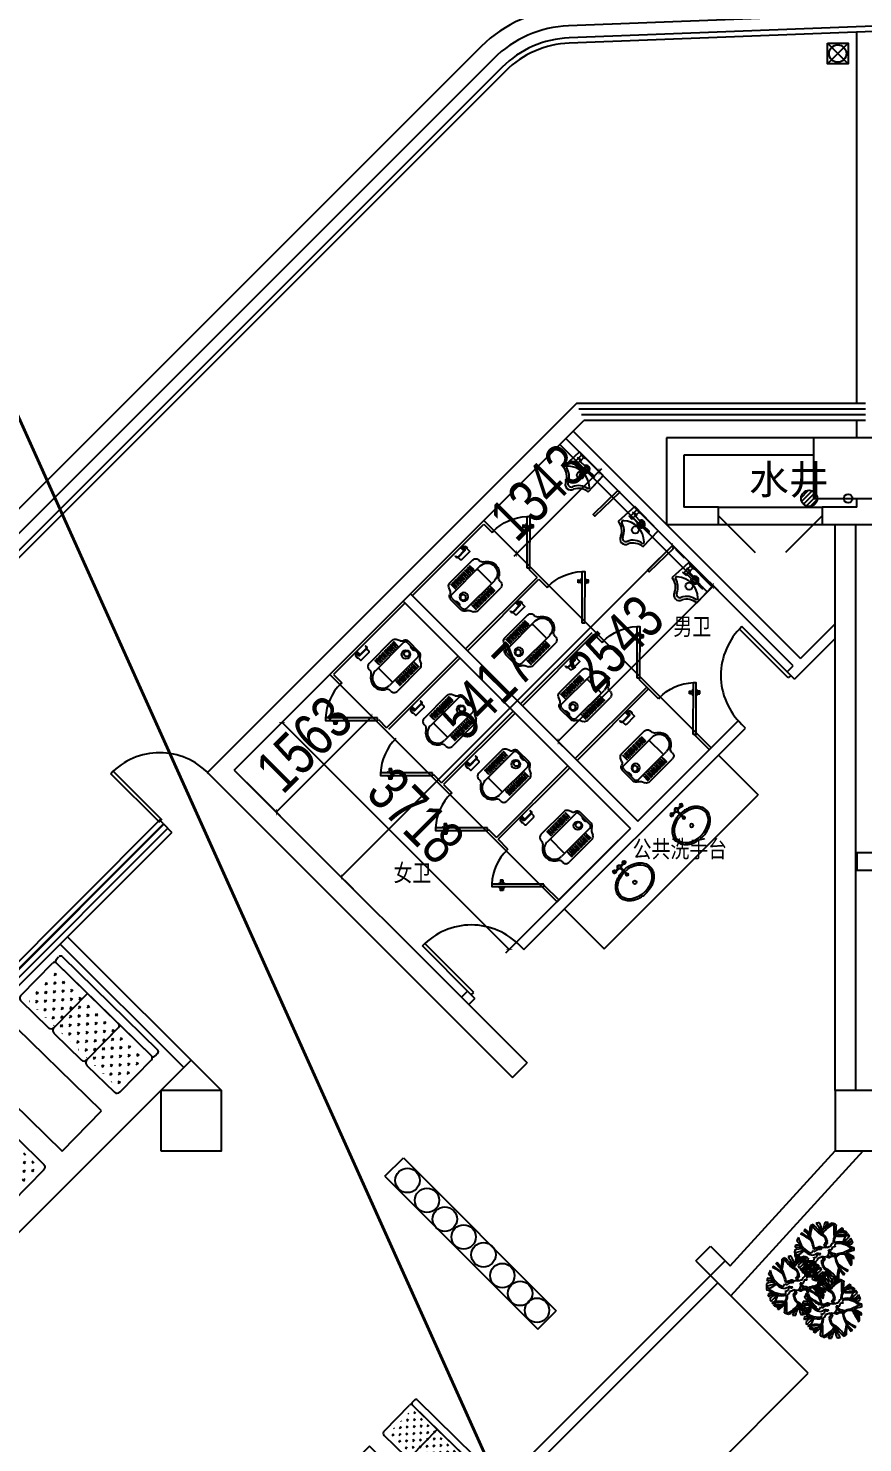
# Model space of a CAD drawing. Header units: millimetres. Extents: x 2680932 to 6187768, y 127588 to 383208.
# Drawn here: x 3083346 to 3092999, y 190901 to 207267 of the extents above; entities that cross this region are included whole.
import ezdxf

# ---------------------------------------------------------------- set-up
doc = ezdxf.new("R2010")
doc.units = ezdxf.units.MM
doc.header["$LTSCALE"] = 20
for name, color, linetype in [('3', 3, 'Continuous'), ('COLUMN', 9, 'Continuous'), ('CURTWALL', 4, 'Continuous'), ('EQUIP_地漏', 7, 'Continuous'), ('FF-DOOR', 5, 'Continuous'), ('FF-LVTRY洁具', 4, 'Continuous'), ('PUB_TEXT', 41, 'Continuous'), ('VPIPE-废水', 31, 'Continuous'), ('WALL', 3, 'Continuous'), ('WINDOW', 4, 'Continuous'), ('WIRE-照明', 1, 'Continuous'), ('家具', 3, 'Continuous'), ('家具内线', 36, 'Continuous'), ('家具外线', 255, 'Continuous'), ('屋面排水', 210, 'Continuous'), ('标注', 6, 'Continuous'), ('细线', 8, 'Continuous'), ('装饰一', 201, 'Continuous'), ('门窗', 73, 'Continuous'), ('阳台栏杆', 149, 'Continuous')]:
    doc.layers.add(name, color=color, linetype=linetype)
doc.styles.get("Standard").update_dxf_attribs({"font": '', "width": 0.8})
doc.styles.get('Standard').set_extended_font_data('YouYuan')
doc.dimstyles.new('平面图', dxfattribs={"dimscale": 100, "dimtxt": 5, "dimasz": 0.5, "dimexe": 0.6, "dimexo": 2, "dimgap": 0.8, "dimtad": 1, "dimdec": 0, "dimtxsty": 'Standard', "dimblk": 'ARCHTICK', "dimcen": 2.5, "dimclrd": 1, "dimclre": 1, "dimclrt": 2, "dimadec": 0, "dimazin": 0, "dimtfac": 1, "dimtdec": 0, "dimtix": 1, "dimtmove": 2, "dimatfit": 3, "dimfxl": 0.6, "dimarcsym": 0})

# ---------------------------------------------------------------- blocks, each defined once
blk = doc.blocks.new('$TwtSys$00000141')
for p, q in [((-94, 8), (-10, 92)), ((-94, 8), (-10, 92)), ((-87, -35), (35, 87)), ((-87, -35), (35, 87)), ((-66, -66), (66, 66)), ((-66, -66), (66, 66)), ((-32, -87), (88, 33)), ((-32, -87), (88, 33)), ((11, -92), (92, -11)), ((11, -92), (92, -11))]:
    blk.add_line(p, q)
blk.add_circle((0, 0), 94)
blk.add_circle((0, 0), 94)
blk = doc.blocks.new('sfdhfgj')
at = {"layer": '屋面排水'}
for p, q in [((-60, 60), (60, -60)), ((-60, -60), (60, 60))]:
    blk.add_line(p, q, dxfattribs=at)
blk.add_lwpolyline([(-60, 60), (60, 60), (60, -60), (-60, -60)], close=True, dxfattribs=at)
blk.add_circle((0, 0), 50, dxfattribs=at)
blk = doc.blocks.new('_FZH')
blk.add_lwpolyline([(-0.5, -0.5), (0.5, -0.5), (0.5, 0.5), (-0.5, 0.5)], close=True)
blk = doc.blocks.new('$DorLib2D$00000120')
at = {"color": 0}
for p, q in [((-0.5, 0), (-0.146, 0.354)), ((0.5, 0), (0.146, 0.354))]:
    blk.add_line(p, q, dxfattribs=at)
blk = doc.blocks.new('xbq')
at = {"layer": 'FF-LVTRY洁具'}
for p, q in [((333193, 2062), (333183, 1806)), ((333583, 2062), (333193, 2062)), ((333290, 2062), (333219, 2062)), ((333281, 2054), (333228, 2054)), ((333228, 2000), (333228, 2009)), ((333228, 2009), (333281, 2009)), ((333281, 2000), (333228, 2000)), ((333237, 2009), (333237, 2054)), ((333237, 1947), (333237, 2000)), ((333273, 2054), (333273, 2009)), ((333273, 2000), (333273, 1947)), ((333369, 1991), (333273, 1991)), ((333281, 2009), (333281, 2000)), ((333413, 1982), (333513, 1982)), ((333513, 1965), (333413, 1965)), ((333583, 2062), (333593, 1806)), ((333593, 1806), (333583, 2061)), ((333228, 1938), (333228, 1947)), ((333228, 1947), (333281, 1947)), ((333281, 1938), (333228, 1938)), ((333273, 1956), (333368, 1956)), ((333281, 1947), (333281, 1938))]:
    blk.add_line(p, q, dxfattribs=at)
for centre, radius in [((333388, 1974), 26.7), ((333390, 1989), 15), ((333392, 1879), 41.7)]:
    blk.add_circle(centre, radius, dxfattribs=at)
for centre, radius, start, end in [((333229, 2063), 9.29, 182.4084, 267.5916), ((333281, 2063), 9.29, 272.4084, 357.5916), ((333388, 1974), 44.4, 11.423, 157.1495), ((333388, 1974), 44.4, 203.4137, 348.1237), ((333513, 1974), 8.89, 270, 90), ((333174, 1638), 168, 24.6691, 86.6652), ((333227, 1841), 16.2, 117.1389, 242.8611), ((333391, 1673), 250, 46.6458, 133.3542), ((333187, 1655), 174, 22.2966, 79.4324), ((333586, 1651), 179, 96.1957, 157.7016), ((333607, 1630), 176, 94.4208, 153.8162), ((333547, 1839), 22.7, 333.5427, 45.4143), ((333388, 1724), 63.3, 194.7447, 345.2553), ((333385, 1734), 38.6, 198.6391, 337.2222)]:
    blk.add_arc(centre, radius, start, end, dxfattribs=at)
at = {"layer": 'FF-LVTRY洁具', "width": 0.8, "flags": 9}
for tag in ['XSIZE', 'YSIZE']:
    blk.add_attdef(tag, (333389, 2063, -2500), '', height=0.5, rotation=180, dxfattribs=at)
blk = doc.blocks.new('xzcxzc')
at = {"layer": 'FF-LVTRY洁具'}
for p, q in [((330150, 4103), (330109, 4082)), ((330194, 4117), (330194, 3652)), ((330399, 4168), (330224, 4168)), ((330224, 4147), (330399, 4147)), ((330429, 4117), (330429, 3652)), ((330472, 4103), (330513, 4082)), ((330082, 4038), (330082, 3665)), ((330170, 4042), (330111, 4042)), ((330170, 4036), (330111, 4036)), ((330170, 4017), (330111, 4017)), ((330170, 4011), (330111, 4011)), ((330170, 3992), (330111, 3992)), ((330170, 3986), (330111, 3986)), ((330170, 3967), (330111, 3967)), ((330170, 3961), (330111, 3961)), ((330170, 3942), (330111, 3942)), ((330170, 3936), (330111, 3936)), ((330452, 4042), (330511, 4042)), ((330452, 4036), (330511, 4036)), ((330452, 4017), (330511, 4017)), ((330452, 4011), (330511, 4011)), ((330452, 3992), (330511, 3992)), ((330452, 3986), (330511, 3986)), ((330452, 3967), (330511, 3967)), ((330452, 3961), (330511, 3961)), ((330452, 3942), (330511, 3942)), ((330452, 3936), (330511, 3936)), ((330540, 4038), (330540, 3665)), ((330170, 3917), (330111, 3917)), ((330170, 3911), (330111, 3911)), ((330170, 3892), (330111, 3892)), ((330170, 3886), (330111, 3886)), ((330170, 3867), (330111, 3867)), ((330170, 3861), (330111, 3861)), ((330170, 3842), (330111, 3842)), ((330170, 3836), (330111, 3836)), ((330170, 3817), (330111, 3817)), ((330170, 3811), (330111, 3811)), ((330170, 3792), (330111, 3792)), ((330170, 3786), (330111, 3786)), ((330170, 3767), (330111, 3767)), ((330452, 3917), (330511, 3917)), ((330452, 3911), (330511, 3911)), ((330452, 3892), (330511, 3892)), ((330452, 3886), (330511, 3886)), ((330452, 3867), (330511, 3867)), ((330452, 3861), (330511, 3861)), ((330452, 3842), (330511, 3842)), ((330452, 3836), (330511, 3836)), ((330452, 3817), (330511, 3817)), ((330452, 3811), (330511, 3811)), ((330452, 3792), (330511, 3792)), ((330452, 3786), (330511, 3786)), ((330452, 3767), (330511, 3767)), ((330170, 3761), (330111, 3761)), ((330170, 3742), (330111, 3742)), ((330170, 3736), (330111, 3736)), ((330132, 3615), (330146, 3615)), ((330419, 3702), (330204, 3702)), ((330452, 3761), (330511, 3761)), ((330452, 3742), (330511, 3742)), ((330452, 3736), (330511, 3736)), ((330490, 3615), (330477, 3615))]:
    blk.add_line(p, q, dxfattribs=at)
for points in [[(330111, 4042, 1), (330111, 4036, -1)], [(330111, 4017, 1), (330111, 4011, -1)], [(330111, 3992, 1), (330111, 3986, -1)], [(330111, 3967, 1), (330111, 3961, -1)], [(330111, 3942, 1), (330111, 3936, -1)], [(330170, 4042, -1), (330170, 4036, 1)], [(330170, 4017, -1), (330170, 4011, 1)], [(330170, 3992, -1), (330170, 3986, 1)], [(330170, 3967, -1), (330170, 3961, 1)], [(330170, 3942, -1), (330170, 3936, 1)], [(330452, 4042, 1), (330452, 4036, -1)], [(330452, 4017, 1), (330452, 4011, -1)], [(330452, 3992, 1), (330452, 3986, -1)], [(330452, 3967, 1), (330452, 3961, -1)], [(330452, 3942, 1), (330452, 3936, -1)], [(330511, 4042, -1), (330511, 4036, 1)], [(330511, 4017, -1), (330511, 4011, 1)], [(330511, 3992, -1), (330511, 3986, 1)], [(330511, 3967, -1), (330511, 3961, 1)], [(330511, 3942, -1), (330511, 3936, 1)], [(330111, 3917, 1), (330111, 3911, -1)], [(330111, 3892, 1), (330111, 3886, -1)], [(330111, 3867, 1), (330111, 3861, -1)], [(330111, 3842, 1), (330111, 3836, -1)], [(330111, 3817, 1), (330111, 3811, -1)], [(330111, 3792, 1), (330111, 3786, -1)], [(330111, 3767, 1), (330111, 3761, -1)], [(330170, 3917, -1), (330170, 3911, 1)], [(330170, 3892, -1), (330170, 3886, 1)], [(330170, 3867, -1), (330170, 3861, 1)], [(330170, 3842, -1), (330170, 3836, 1)], [(330170, 3817, -1), (330170, 3811, 1)], [(330170, 3792, -1), (330170, 3786, 1)], [(330170, 3767, -1), (330170, 3761, 1)], [(330452, 3917, 1), (330452, 3911, -1)], [(330452, 3892, 1), (330452, 3886, -1)], [(330452, 3867, 1), (330452, 3861, -1)], [(330452, 3842, 1), (330452, 3836, -1)], [(330452, 3817, 1), (330452, 3811, -1)], [(330452, 3792, 1), (330452, 3786, -1)], [(330452, 3767, 1), (330452, 3761, -1)], [(330511, 3917, -1), (330511, 3911, 1)], [(330511, 3892, -1), (330511, 3886, 1)], [(330511, 3867, -1), (330511, 3861, 1)], [(330511, 3842, -1), (330511, 3836, 1)], [(330511, 3817, -1), (330511, 3811, 1)], [(330511, 3792, -1), (330511, 3786, 1)], [(330511, 3767, -1), (330511, 3761, 1)], [(330111, 3742, 1), (330111, 3736, -1)], [(330170, 3742, -1), (330170, 3736, 1)], [(330452, 3742, 1), (330452, 3736, -1)], [(330511, 3742, -1), (330511, 3736, 1)]]:
    blk.add_lwpolyline(points, format="xyb", dxfattribs=at)
for centre, radius in [((330311, 4038), 50), ((330311, 4050), 31.9)]:
    blk.add_circle(centre, radius, dxfattribs=at)
for centre, radius, start, end in [((330128, 4148), 50, 296.9166, 342.4485), ((330224, 4117), 50.5, 90, 162.4485), ((330224, 4117), 30, 90, 180), ((330311, 4181), 50, 222.5912, 317.4088), ((330399, 4117), 50.5, 17.5515, 90), ((330399, 4117), 30, 0, 90), ((330494, 4148), 50, 197.5515, 243.0834), ((330132, 4038), 50, 116.9166, 180), ((330490, 4038), 50, 0, 63.0834), ((330132, 3665), 50, 180, 270), ((330146, 3565), 50, 28.4076, 90), ((330204, 3712), 10, 180, 270), ((330311, 3655), 118, 181.2189, 358.7811), ((330419, 3712), 10, 270, 0), ((330477, 3565), 50, 90, 151.5924), ((330490, 3665), 50, 270, 0), ((330311, 3655), 138, 208.4433, 331.534)]:
    blk.add_arc(centre, radius, start, end, dxfattribs=at)
blk = doc.blocks.new('xzccz')
at = {"layer": 'FF-LVTRY洁具', "linetype": 'Continuous'}
for p, q in [((329929, 3779), (329909, 3779)), ((329909, 3779), (329909, 3773)), ((329909, 3773), (329926, 3773)), ((329903, 3640), (329903, 3647)), ((329910, 3640), (329910, 3648)), ((329913, 3612), (329933, 3612)), ((329936, 3763), (329936, 3642))]:
    blk.add_line(p, q, dxfattribs=at)
for points in [[(329881, 3668), (329884, 3668), (329884, 3642), (329881, 3642)], [(329884, 3663), (329929, 3663), (329929, 3648), (329884, 3648)], [(329929, 3664), (329932, 3664), (329932, 3646), (329929, 3646)]]:
    blk.add_lwpolyline(points, close=True, dxfattribs=at)
blk.add_lwpolyline([(329899, 3619), (329980, 3619, 0.414214), (329990, 3629), (329990, 3754, 0.414214), (329980, 3764), (329941, 3764), (329941, 3650, -0.414214), (329931, 3640), (329899, 3640), (329899, 3619)], format="xyb", dxfattribs=at)
for centre, radius, start, end in [((329926, 3763), 16.6, 4.6284, 90), ((329926, 3763), 10, 359.9954, 90), ((329913, 3622), 10, 197.0782, 270), ((329933, 3622), 10, 270, 342.9218)]:
    blk.add_arc(centre, radius, start, end, dxfattribs=at)
blk = doc.blocks.new('menas')
at = {"layer": 'FF-DOOR'}
for points in [[(329695, 3288), (329271, 2863), (329292, 2842), (329716, 3267), (329695, 3288)], [(329332, 2987), (329310, 2965), (329335, 2941)], [(329331, 2924), (329324, 2930), (329367, 2972), (329373, 2966)], [(329356, 2962), (329332, 2987)], [(329352, 2902), (329358, 2896), (329401, 2938), (329394, 2945)], [(329415, 2903), (329394, 2882), (329369, 2907)], [(329390, 2928), (329415, 2903)]]:
    blk.add_lwpolyline(points, dxfattribs=at)
for points in [[(329328, 2984, -1.263946), (329314, 2969)], [(329412, 2900, 1.263946), (329397, 2885)]]:
    blk.add_lwpolyline(points, format="xyb", dxfattribs=at)
blk.add_arc((329716, 3267), 601, 180, 222.1376, dxfattribs=at)
blk = doc.blocks.new('MK-DJ-0280')
at = {"layer": '家具内线'}
for p, q in [((25757, 2444), (25805, 2444)), ((25823, 2429), (25823, 2339)), ((25837, 2444), (25884, 2444))]:
    blk.add_line(p, q, dxfattribs=at)
for centre, radius in [((25744, 2448), 14), ((25821, 2449), 16.8), ((25898, 2448), 14), ((25822, 2325), 12.1), ((25823, 2197), 20.5)]:
    blk.add_circle(centre, radius, dxfattribs=at)
blk.add_ellipse((25826, 2201), major_axis=(-228, 0), ratio=0.719844, dxfattribs=at)
at = {"layer": '家具外线'}
for p, q in [((25757, 2438), (25805, 2438)), ((25758, 2449), (25804, 2449)), ((25818, 2427), (25818, 2340)), ((25829, 2429), (25829, 2339)), ((25837, 2438), (25884, 2438)), ((25838, 2449), (25884, 2449))]:
    blk.add_line(p, q, dxfattribs=at)
for centre, radius in [((25744, 2448), 19.4), ((25821, 2449), 22.2), ((25898, 2448), 19.4), ((25822, 2325), 15.4)]:
    blk.add_circle(centre, radius, dxfattribs=at)
blk.add_open_spline([(25576, 2201), (25576, 2195), (25577, 2188), (25579, 2173), (25581, 2164), (25587, 2147), (25591, 2138), (25600, 2122), (25605, 2114), (25617, 2099), (25624, 2091), (25638, 2078), (25646, 2072), (25667, 2057), (25681, 2049), (25709, 2036), (25724, 2031), (25756, 2022), (25772, 2019), (25805, 2015), (25822, 2015), (25856, 2016), (25872, 2018), (25905, 2024), (25921, 2029), (25951, 2039), (25965, 2046), (25992, 2061), (26005, 2070), (26027, 2089), (26037, 2100), (26051, 2120), (26057, 2129), (26066, 2147), (26069, 2157), (26074, 2176), (26075, 2186), (26076, 2206), (26075, 2216), (26072, 2235), (26069, 2245), (26062, 2264), (26057, 2273), (26046, 2291), (26039, 2299), (26025, 2315), (26017, 2322), (25999, 2336), (25990, 2342), (25967, 2355), (25952, 2362), (25922, 2373), (25907, 2378), (25874, 2384), (25858, 2386), (25825, 2387), (25808, 2387), (25775, 2383), (25759, 2380), (25727, 2372), (25712, 2367), (25683, 2354), (25670, 2347), (25645, 2330), (25633, 2320), (25615, 2301), (25608, 2292), (25596, 2274), (25590, 2264), (25583, 2245), (25580, 2236), (25577, 2218), (25576, 2210), (25576, 2201)], degree=3, knots=[0, 0, 0, 0, 0.098605, 0.098605, 0.238668, 0.238668, 0.378731, 0.378731, 0.518793, 0.518793, 0.658856, 0.658856, 0.798918, 0.798918, 1.005135, 1.005135, 1.211352, 1.211352, 1.417568, 1.417568, 1.623785, 1.623785, 1.830002, 1.830002, 2.036218, 2.036218, 2.242435, 2.242435, 2.448652, 2.448652, 2.654868, 2.654868, 2.808247, 2.808247, 2.961625, 2.961625, 3.115003, 3.115003, 3.268382, 3.268382, 3.42176, 3.42176, 3.575139, 3.575139, 3.728517, 3.728517, 3.881895, 3.881895, 4.035274, 4.035274, 4.240259, 4.240259, 4.445245, 4.445245, 4.65023, 4.65023, 4.855216, 4.855216, 5.060201, 5.060201, 5.265187, 5.265187, 5.470172, 5.470172, 5.675158, 5.675158, 5.842502, 5.842502, 6.009847, 6.009847, 6.149613, 6.149613, 6.283185, 6.283185, 6.283185, 6.283185], dxfattribs=at)
blk = doc.blocks.new('1134551')
at = {"layer": '家具'}
h = blk.add_hatch(dxfattribs=at)
h.set_pattern_fill('CROSS', color=36, scale=300, style=0)
h.set_pattern_definition([(90, (2219136.876, 115626.43), (-66.666667, 75), [37.5, -112.5]), (180, (2219153.54, 115645.18), (-66.66667, -75), [33.33333, -100])])
h.paths.add_polyline_path([(2217977, 36337), (2217977, 35851), (2219448, 35851), (2219448, 36337)])
h = blk.add_hatch(dxfattribs=at)
h.set_pattern_fill('CROSS', color=36, scale=300, style=0)
h.set_pattern_definition([(270, (2219136.876, -45219.45), (-66.666667, -75), [37.5, -112.5]), (180, (2219153.54, -45238.2), (-66.66667, 75), [33.33333, -100])])
h.paths.add_polyline_path([(2217977, 34070), (2217977, 34556), (2219448, 34556), (2219448, 34070)])
at = {"layer": '家具', "color": 36}
blk.add_line((2218973, 35837), (2218973, 36357), dxfattribs=at)
at = {"layer": '标注', "color": 7, "lineweight": -3}
for p, q in [((2217906, 36417), (2217906, 36457)), ((2217906, 35837), (2217906, 36357)), ((2217933, 36487), (2219479, 36487)), ((2219479, 36387), (2217933, 36387)), ((2217933, 36387), (2218439, 36387)), ((2218439, 36387), (2218439, 35837)), ((2218946, 36387), (2218439, 36387)), ((2218439, 36387), (2218439, 35837)), ((2218973, 36387), (2218973, 35837)), ((2219479, 36387), (2218973, 36387)), ((2219506, 36457), (2219506, 36417)), ((2219506, 35837), (2219506, 36357)), ((2218395, 35787), (2217950, 35787)), ((2218484, 35787), (2218928, 35787)), ((2219017, 35787), (2219462, 35787)), ((2219506, 35529), (2217906, 35529)), ((2217906, 35529), (2217906, 34879)), ((2219506, 34879), (2219506, 35529)), ((2217906, 34879), (2219506, 34879)), ((2217906, 34570), (2217906, 34050)), ((2218395, 34620), (2217950, 34620)), ((2218439, 34020), (2218439, 34570)), ((2218439, 34020), (2218439, 34570)), ((2218484, 34620), (2218928, 34620)), ((2218973, 34570), (2218973, 34050)), ((2218973, 34020), (2218973, 34570)), ((2219017, 34620), (2219462, 34620)), ((2219506, 34570), (2219506, 34050)), ((2217906, 33990), (2217906, 33950)), ((2219479, 34020), (2217933, 34020)), ((2217933, 34020), (2218439, 34020)), ((2217933, 33920), (2219479, 33920)), ((2218946, 34020), (2218439, 34020)), ((2219479, 34020), (2218973, 34020)), ((2219506, 33950), (2219506, 33990))]:
    blk.add_line(p, q, dxfattribs=at)
for centre, major_axis, start_param, end_param in [((2217933, 36457), (0, 30), 0, 1.570796), ((2217933, 36417), (0, 30), 1.570796, 3.141593), ((2217933, 36357), (0, 30), 0, 1.570796), ((2218946, 36357), (0, 30), 4.712389, 6.283185), ((2219479, 36457), (0, 30), 4.712389, 6.283185), ((2219479, 36417), (0, 30), 3.141593, 4.712389), ((2219479, 36357), (0, 30), 4.712389, 6.283185), ((2217950, 35837), (0, 50), 1.570796, 3.141593), ((2218395, 35837), (0, 50), 3.141593, 4.712389), ((2218484, 35837), (0, 50), 1.570796, 3.141593), ((2218928, 35837), (0, 50), 3.141593, 4.712389), ((2219017, 35837), (0, 50), 1.570796, 3.141593), ((2219462, 35837), (0, 50), 3.141593, 4.712389)]:
    blk.add_ellipse(centre, major_axis=major_axis, ratio=0.888889, start_param=start_param, end_param=end_param, dxfattribs=at)
at = {"layer": '标注', "color": 7, "lineweight": -3, "extrusion": (0, 0, -1)}
for centre, major_axis, start_param, end_param in [((2217950, 34570), (0, 50), -1.570796, 0), ((2218395, 34570), (0, 50), 0, 1.570796), ((2218484, 34570), (0, 50), 4.712389, 6.283185), ((2218928, 34570), (0, 50), 0, 1.570796), ((2219017, 34570), (0, 50), -1.570796, 0), ((2219462, 34570), (0, 50), 0, 1.570796), ((2217933, 34050), (0, 30), 3.141593, 4.712389), ((2218946, 34050), (0, 30), 1.570796, 3.141593), ((2219479, 34050), (0, 30), 1.570796, 3.141593), ((2217933, 33990), (0, 30), -1.570796, 0), ((2217933, 33950), (0, 30), 3.141593, 4.712389), ((2219479, 33990), (0, 30), 0, 1.570796), ((2219479, 33950), (0, 30), 1.570796, 3.141593)]:
    blk.add_ellipse(centre, major_axis=major_axis, ratio=0.888889, start_param=start_param, end_param=end_param, dxfattribs=at)
blk = doc.blocks.new('_ArchTick')
at = {"color": 0, "linetype": 'ByBlock', "lineweight": -3, "const_width": 0.15}
blk.add_lwpolyline([(-0.5, -0.5), (0.5, 0.5)], dxfattribs=at)
blk = doc.blocks.new('*D329')
at = {"layer": 'Defpoints', "color": 0, "transparency": 16777216}
for p in [(3086834, 199789), (3087321, 199302), (3085728, 198684)]:
    blk.add_point(p, dxfattribs=at)
at = {"layer": '标注', "color": 1, "lineweight": -2, "transparency": 16777216}
for p, q in [((3086975, 199648), (3087363, 199260)), ((3086215, 198197), (3087321, 199302)), ((3085870, 198542), (3086258, 198154))]:
    blk.add_line(p, q, dxfattribs=at)
at = {"layer": '标注', "color": 1, "lineweight": -2, "transparency": 16777216, "xscale": 50, "yscale": 50, "zscale": 50}
for p, rotation in [((3087321, 199302), 45.0000000025287), ((3086215, 198197), 225.0000000025288)]:
    blk.add_blockref('_ArchTick', p, dxfattribs=dict(at, rotation=rotation))
at = {"layer": '标注', "color": 2, "lineweight": -3, "transparency": 16777216, "insert": (3086535, 198983), "char_height": 500, "attachment_point": 5, "rotation": 45}
blk.add_mtext('1563', dxfattribs=at)
blk = doc.blocks.new('*D330')
at = {"layer": 'Defpoints', "color": 0, "transparency": 16777216}
for p in [(3089566, 202521), (3089947, 202139), (3088616, 201571)]:
    blk.add_point(p, dxfattribs=at)
at = {"layer": '标注', "color": 1, "lineweight": -2, "transparency": 16777216}
for p, q in [((3089707, 202379), (3089989, 202097)), ((3088997, 201190), (3089947, 202139)), ((3089947, 202139), (3089982, 202175)), ((3088757, 201430), (3089039, 201147)), ((3088997, 201190), (3088962, 201154))]:
    blk.add_line(p, q, dxfattribs=at)
at = {"layer": '标注', "color": 1, "lineweight": -2, "transparency": 16777216, "xscale": 50, "yscale": 50, "zscale": 50}
for p, rotation in [((3089947, 202139), 225.0000000000246), ((3088997, 201190), 45.00000000002454)]:
    blk.add_blockref('_ArchTick', p, dxfattribs=dict(at, rotation=rotation))
at = {"layer": '标注', "color": 2, "lineweight": -3, "transparency": 16777216, "insert": (3089239, 201898), "char_height": 500, "attachment_point": 5, "rotation": 45}
blk.add_mtext('1343', dxfattribs=at)
blk = doc.blocks.new('*D331')
at = {"layer": 'Defpoints', "color": 0, "transparency": 16777216}
for p in [(3090795, 201277), (3086965, 197447), (3086965, 197447)]:
    blk.add_point(p, dxfattribs=at)
at = {"layer": '标注', "color": 1, "lineweight": -2, "transparency": 16777216}
for p, q in [((3090795, 201277), (3086965, 197447)), ((3090937, 201136), (3090838, 201235)), ((3087107, 197306), (3087008, 197405))]:
    blk.add_line(p, q, dxfattribs=at)
at = {"layer": '标注', "color": 1, "lineweight": -2, "transparency": 16777216, "xscale": 50, "yscale": 50, "zscale": 50}
for p, rotation in [((3090795, 201277), 45.00000000000176), ((3086965, 197447), 225.0000000000017)]:
    blk.add_blockref('_ArchTick', p, dxfattribs=dict(at, rotation=rotation))
at = {"layer": '标注', "color": 2, "lineweight": -3, "transparency": 16777216, "insert": (3088647, 199595), "char_height": 500, "attachment_point": 5, "rotation": 45}
blk.add_mtext('5417', dxfattribs=at)
blk = doc.blocks.new('*D332')
at = {"layer": 'Defpoints', "color": 0, "transparency": 16777216}
for p in [(3087682, 200638), (3086281, 199236), (3090311, 198008)]:
    blk.add_point(p, dxfattribs=at)
at = {"layer": '标注', "color": 1, "lineweight": -2, "transparency": 16777216}
for p, q in [((3087541, 200496), (3086239, 199194)), ((3088910, 196607), (3086281, 199236)), ((3090170, 197867), (3088868, 196565))]:
    blk.add_line(p, q, dxfattribs=at)
at = {"layer": '标注', "color": 1, "lineweight": -2, "transparency": 16777216, "xscale": 50, "yscale": 50, "zscale": 50}
for p, rotation in [((3086281, 199236), 134.9999999984601), ((3088910, 196607), 314.9999999984601)]:
    blk.add_blockref('_ArchTick', p, dxfattribs=dict(at, rotation=rotation))
at = {"layer": '标注', "color": 2, "lineweight": -3, "transparency": 16777216, "insert": (3087829, 198155), "char_height": 500, "attachment_point": 5, "rotation": 315}
blk.add_mtext('3718', dxfattribs=at)
blk = doc.blocks.new('*D333')
at = {"layer": 'Defpoints', "color": 0, "transparency": 16777216}
for p in [(3091272, 200815), (3091471, 200615), (3089673, 198817)]:
    blk.add_point(p, dxfattribs=at)
at = {"layer": '标注', "color": 1, "lineweight": -2, "transparency": 16777216}
for p, q in [((3091330, 200757), (3091229, 200857)), ((3089473, 199016), (3091272, 200815)), ((3089531, 198958), (3089431, 199059))]:
    blk.add_line(p, q, dxfattribs=at)
at = {"layer": '标注', "color": 1, "lineweight": -2, "transparency": 16777216, "xscale": 50, "yscale": 50, "zscale": 50}
for p, rotation in [((3091272, 200815), 45.00000000001668), ((3089473, 199016), 225.0000000000167)]:
    blk.add_blockref('_ArchTick', p, dxfattribs=dict(at, rotation=rotation))
at = {"layer": '标注', "color": 2, "lineweight": -3, "transparency": 16777216, "insert": (3090139, 200149), "char_height": 500, "attachment_point": 5, "rotation": 45}
blk.add_mtext('2543', dxfattribs=at)
blk = doc.blocks.new('MK-ZW-0233')
at = {"layer": '家具内线'}
for centre, radius, start, end in [((-125359, 5786), 534, 24.6827, 34.5736), ((-124655, 5924), 234, 136.9242, 187.8864), ((-123992, 6391), 888, 198.3624, 207.9764), ((-124625, 5877), 200, 93.2751, 139.9903), ((-125383, 5962), 409, 351.6519, 13.0282), ((-124874, 6127), 147, 222.8383, 259.7004), ((-124925, 5963), 81.3, 228.2592, 290.1619), ((-124802, 5937), 107, 144.9498, 207.921), ((-80631, 18176), 45794, 195.4119, 195.4207), ((-124648, 5973), 129, 179.2774, 208.731), ((-124669, 5858), 106, 149.8069, 182.4763), ((-124794, 6275), 391, 278.2209, 298.8771), ((-124771, 4832), 1113, 74.5509, 81.4496), ((-124290, 5593), 368, 120.4681, 145.5338), ((-125038, 6767), 888, 264.8677, 274.7699), ((-124835, 5994), 300, 200.8844, 236.4929), ((-125292, 5944), 368, 301.6502, 325.5338), ((-124915, 5706), 93.9, 94.9732, 156.1785), ((-124917, 5716), 74, 84.9096, 164.3665), ((-124912, 6000), 129, 246.0709, 275.5246), ((-124914, 5839), 40.8, 255.9902, 302.7741), ((-126642, 3449), 2912, 52.6009, 53.5216), ((-124814, 5935), 106, 216.6005, 249.2698), ((-124605, 6050), 378, 220.5484, 225.3824), ((-124867, 5974), 84.6, 256.7975, 282.1242), ((-125059, 6075), 364, 300.7405, 306.6817), ((-124835, 5743), 52.7, 90.5104, 132.8529), ((-124742, 5696), 113, 150.6885, 173.1781), ((-124797, 5834), 55.1, 178.0339, 223.7891), ((-124788, 5878), 63.1, 167.3636, 193.9648), ((-124850, 5812), 50.1, 39.1009, 88.7068), ((-124791, 5769), 53.1, 165.5822, 200.6279), ((-124778, 5821), 40.4, 145.8448, 189.7004), ((-124791, 5769), 53.1, 36.2277, 119.879), ((-124755, 5802), 55.1, 111.2404, 161.0332), ((-124690, 5802), 88.7, 133.8296, 168.0428), ((-124879, 5831), 134, 344.6002, 26.3862), ((-124747, 5795), 52.7, 270.5104, 312.8529), ((-124785, 5704), 55.1, 358.0339, 43.7891), ((-124839, 5842), 113, 330.6885, 353.1781), ((-124791, 5769), 53.1, 344.7693, 19.6817), ((-124662, 5871), 77.8, 166.0807, 212.8574), ((-124522, 5463), 364, 120.7405, 126.6817), ((-124977, 5487), 378, 40.5484, 45.3824), ((-122940, 8089), 2912, 232.6009, 233.5216), ((-124668, 5699), 40.8, 75.9902, 122.7741), ((-124665, 5822), 74, 264.9096, 344.3665), ((-124667, 5832), 93.9, 274.9732, 336.1785), ((-124746, 5544), 300, 21.4135, 56.4929), ((-124811, 6706), 1113, 254.507, 261.4496), ((-124788, 5263), 391, 98.2209, 118.8771), ((-124920, 5667), 77.8, 346.0807, 32.8574), ((-124896, 5644), 138, 299.4712, 354.2383), ((-124927, 5614), 234, 305.6769, 7.8864), ((-124830, 5713), 55.1, 328.9885, 14.7437), ((-124863, 5617), 106, 7.5551, 40.2244), ((-124791, 5769), 53.1, 288.1389, 300.7157), ((-124804, 5716), 40.4, 325.8448, 9.7004), ((-124732, 5725), 50.1, 219.1009, 268.7068), ((-124794, 5660), 63.1, 347.3636, 13.9648), ((-124715, 5564), 84.6, 76.7975, 102.1242), ((-124768, 5603), 106, 36.6005, 69.2698), ((-124779, 5601), 107, 324.9498, 27.921), ((-124657, 5574), 81.3, 48.2592, 110.1619), ((-124670, 5538), 129, 66.0709, 95.5246), ((-124544, 4771), 888, 84.9149, 94.7699), ((-125347, 5300), 575, 12.4544, 23.2051), ((-124904, 5419), 147, 13.7929, 50.655)]:
    blk.add_arc(centre, radius, start, end, dxfattribs=at)
at = {"layer": '家具外线'}
for centre, radius, start, end in [((-124791, 5769), 345, 121.6472, 127.3098), ((-124545, 6446), 575, 221.9115, 232.2505), ((-124791, 5769), 345, 106.926, 117.0852), ((-125047, 5935), 172, 23.1271, 55.1217), ((-125017, 6026), 146, 6.4134, 30.2235), ((-125058, 6170), 225, 325.3383, 344.6146), ((-124791, 5769), 345, 92.7595, 98.2787), ((-80631, 18176), 45794, 195.2722, 195.3947), ((-123942, 5619), 930, 148.2534, 154.5582), ((-125373, 7259), 1394, 295.3256, 301.964), ((-124645, 6007), 115, 123.1974, 159.2239), ((-124670, 5978), 108, 80.8315, 139.7062), ((-124791, 5769), 345, 75.9695, 80.2815), ((-124791, 5769), 345, 63.0406, 66.3223), ((-124791, 5769), 345, 156.1292, 164.5076), ((-118783, 51263), 45794, 262.0623, 262.1882), ((-124791, 5769), 345, 139.7422, 143.6501), ((-124309, 6509), 930, 215.1784, 221.3517), ((-124942, 6016), 115, 192.2878, 226.0174), ((-124925, 5982), 108, 157.897, 206.4998), ((-124791, 5769), 345, 128.7897, 132.7421), ((-124815, 5983), 200, 164.19, 206.7838), ((-126379, 5840), 1394, 2.1192, 8.3735), ((-118783, 51263), 45794, 262.2054, 262.2143), ((-124686, 5971), 81.3, 161.4656, 242.6331), ((-124840, 6334), 451, 280.5873, 300.282), ((-125070, 6263), 537, 320.9027, 335.7622), ((-125679, 6813), 1362, 319.5013, 324.9028), ((-124440, 6845), 918, 259.0967, 267.1681), ((-124879, 6318), 465, 306.2009, 317.2698), ((-124874, 6290), 564, 299.8774, 315.6984), ((-125912, 7720), 2219, 306.6454, 308.7029), ((-124791, 5769), 345, 49.0769, 52.3298), ((-124791, 5769), 345, 39.4997, 42.7024), ((-124791, 5769), 345, 21.7328, 27.6075), ((-124791, 5769), 345, 172.3461, 178.3479), ((-124324, 8316), 2664, 252.2471, 255.5553), ((-124809, 6272), 561, 234.653, 243.8495), ((-125030, 5550), 191, 77.5483, 122.2059), ((-124944, 5922), 190, 198.8236, 233.8637), ((-124949, 5466), 274, 98.1995, 129.5803), ((-124708, 5247), 564, 119.8774, 135.7733), ((-124791, 5769), 53.1, 149.1669, 149.8284), ((-124703, 5707), 134, 164.6002, 206.3862), ((-124791, 5769), 53.1, 217.2562, 238.1465), ((-124632, 6072), 274, 278.1995, 309.419), ((-124552, 5988), 191, 257.5483, 301.9711), ((-125258, 3222), 2664, 72.2636, 75.5553), ((-124638, 5615), 190, 19.2091, 53.8637), ((-124773, 5265), 561, 54.7382, 63.8495), ((-124791, 5769), 345, 9.5357, 15.4786), ((-124791, 5769), 345, 352.4208, 358.381), ((-124791, 5769), 345, 189.6118, 195.5691), ((-124791, 5769), 345, 201.8336, 207.6074), ((-125142, 4692), 918, 79.0967, 87.2144), ((-123669, 3818), 2219, 126.6454, 128.717), ((-124703, 5219), 465, 126.2009, 137.334), ((-123902, 4725), 1362, 139.5013, 144.9222), ((-124511, 5275), 537, 140.9027, 155.8086), ((-124741, 5204), 451, 100.5873, 120.282), ((-124997, 5703), 234, 277.6372, 338.841), ((-124772, 5706), 50.1, 159.1546, 239.6614), ((-124859, 5679), 63.1, 318.3182, 344.9194), ((-124836, 5556), 84.6, 47.7521, 73.0788), ((-124198, 5576), 409, 171.6519, 192.9611), ((-123203, 5697), 1394, 182.1192, 188.351), ((-130799, -39726), 45794, 82.2054, 82.2143), ((-124767, 5555), 200, 344.4328, 26.7838), ((-125273, 5028), 930, 35.2185, 41.3517), ((-130799, -39726), 45794, 82.0632, 82.1882), ((-124640, 5521), 115, 12.656, 46.0174), ((-124656, 5556), 108, 338.5537, 26.4998), ((-124791, 5769), 345, 319.8915, 323.7523), ((-124791, 5769), 345, 336.1407, 344.7097), ((-124791, 5769), 345, 219.5811, 222.797), ((-124791, 5769), 345, 229.1814, 232.4475), ((-124791, 5769), 345, 239.5193, 247.2857), ((-124764, 5292), 225, 116.2929, 135.3423), ((-124730, 5438), 146, 157.368, 181.5852), ((-124791, 5769), 345, 255.9208, 260.9007), ((-124315, 5482), 534, 175.6373, 185.7535), ((-124660, 5503), 172, 174.0817, 207.2807), ((-124791, 5769), 345, 266.3942, 278.4099), ((-124524, 5368), 225, 145.3383, 164.575), ((-124564, 5512), 146, 186.4134, 210.1223), ((-124223, 5751), 534, 204.6827, 214.5396), ((-124535, 5603), 172, 203.1271, 234.9824), ((-124791, 5769), 345, 287.0321, 291.9443), ((-125037, 5091), 575, 41.9539, 52.2505), ((-124708, 5410), 147, 42.8383, 79.7004), ((-124791, 5769), 345, 297.1594, 301.7361), ((-124791, 5769), 345, 304.3177, 307.4478), ((-124791, 5769), 345, 308.9966, 313.0138)]:
    blk.add_arc(centre, radius, start, end, dxfattribs=at)

msp = doc.modelspace()

# ---------------------------------------------------------------- linework, layer by layer
at = {"layer": '3'}
for p, q in [((3092929.1, 202927), (3092929.1, 207222.9)), ((3089688.9, 202927), (3085417.4, 198655.5)), ((3085728.5, 198683.8), (3089771.7, 202727)), ((3091600.7, 200344.2), (3091572.5, 200316)), ((3092166.4, 199778.6), (3091600.7, 200344.2)), ((3092138.1, 199750.3), (3091572.5, 200316)), ((3092166.4, 199778.6), (3092138.1, 199750.3)), ((3091329.6, 198856.9), (3091789.3, 198397.3)), ((3084865.8, 198075.7), (3084300.1, 198641.4)), ((3084894.1, 198104), (3084328.4, 198669.7)), ((3090007.3, 196615.4), (3091789.3, 198397.3)), ((3089547.7, 197075), (3090007.3, 196615.4)), ((3088470.8, 196082.9), (3087905.1, 196648.6)), ((3088499.1, 196111.2), (3087933.4, 196676.9)), ((3088470.8, 196082.9), (3088499.1, 196111.2))]:
    msp.add_line(p, q, dxfattribs=at)
for centre, start, end in [((3092138.1, 199778.6), 133.5312, 226.4688), ((3084865.8, 198104), 43.5312, 136.4688), ((3088470.8, 196111.2), 43.5312, 136.4688)]:
    msp.add_arc(centre, 780.3, start, end, dxfattribs=at)
at = {"layer": 'CURTWALL'}
for p, q in [((3093029.1, 202927), (3089688.9, 202927)), ((3093029.1, 202860.4), (3089716.5, 202860.4)), ((3093029.1, 202793.7), (3089744.1, 202793.7)), ((3093029.1, 202727), (3089771.7, 202727)), ((3069029.1, 182182.1), (3084908.4, 198061.4)), ((3084880, 198118.1), (3073325.4, 186563.5)), ((3084913, 198056.8), (3073372.5, 186516.4)), ((3084960.1, 198009.7), (3073419.6, 186469.2)), ((3073466.8, 186422.1), (3085007.2, 197962.6))]:
    msp.add_line(p, q, dxfattribs=at)
at = {"layer": 'FF-LVTRY洁具'}
for p, q in [((3092194.7, 199891.7), (3089565.5, 202520.9)), ((3092279.6, 199976.6), (3089650.4, 202605.7)), ((3091200.1, 200744.9), (3089494.8, 202450.2)), ((3087788.3, 200701.2), (3088615.6, 201528.5)), ((3091244.8, 198941.8), (3088615.6, 201570.9)), ((3088615.6, 201528.5), (3088711.1, 201433.1)), ((3088711.1, 201433.1), (3088732.3, 201454.3)), ((3089135.3, 201008.8), (3089156.6, 201030)), ((3089135.3, 201008.8), (3089230.8, 200913.3)), ((3088403.5, 200086), (3089230.8, 200913.3)), ((3088424.7, 200064.8), (3089252, 200892.1)), ((3089252, 200892.1), (3089347.5, 200796.7)), ((3089347.5, 200796.7), (3089368.7, 200817.9)), ((3087767.1, 200722.4), (3089694, 198795.5)), ((3087767.1, 200722.4), (3090396.3, 198093.2)), ((3087682.2, 200637.6), (3086833.7, 199789)), ((3087703.5, 200616.3), (3086876.1, 199789)), ((3087682.2, 200637.6), (3089609.1, 198710.7)), ((3087682.2, 200637.6), (3090311.4, 198008.4)), ((3092279.6, 199976.6), (3092679.1, 200376.1)), ((3089039.9, 199449.6), (3089867.2, 200276.9)), ((3089061.1, 199428.4), (3089888.4, 200255.7)), ((3089888.4, 200255.7), (3089983.9, 200160.3)), ((3089983.9, 200160.3), (3090005.1, 200181.5)), ((3092208.8, 199736.1), (3092679.1, 200206.4)), ((3088318.6, 200001.2), (3087491.3, 199173.8)), ((3088339.8, 199980), (3087512.5, 199152.6)), ((3092124, 199821), (3092194.7, 199891.7)), ((3092124, 199821), (3092194.7, 199891.7)), ((3088873.7, 197749), (3086833.7, 199789)), ((3086876.1, 199789), (3086971.6, 199693.6)), ((3086971.6, 199693.6), (3086950.4, 199672.4)), ((3090408.1, 199736), (3090429.3, 199757.2)), ((3090408.1, 199736), (3090521.3, 199622.9)), ((3092208.8, 199736.1), (3092124, 199821)), ((3089672.7, 198816.8), (3090500.1, 199644.1)), ((3089694, 198795.5), (3090521.3, 199622.9)), ((3090634.4, 199509.7), (3090521.3, 199622.9)), ((3090634.4, 199509.7), (3090655.6, 199530.9)), ((3088955, 199364.8), (3088127.7, 198537.5)), ((3087395.9, 199269.3), (3087491.3, 199173.8)), ((3088976.2, 199343.6), (3088148.9, 198516.2)), ((3090396.3, 198093.2), (3091558.3, 199255.3)), ((3090396.3, 198093.2), (3091558.3, 199255.3)), ((3091643.2, 199170.4), (3091558.3, 199255.3)), ((3089078.9, 196606.2), (3091643.2, 199170.4)), ((3091223.6, 198920.6), (3091039.3, 199104.9)), ((3091058.7, 199085.5), (3091079.9, 199106.7)), ((3089587.9, 198731.9), (3088760.6, 197904.6)), ((3089609.1, 198710.7), (3088781.8, 197883.4)), ((3088032.3, 198632.9), (3088011, 198611.7)), ((3088032.3, 198632.9), (3088127.7, 198537.5)), ((3088148.9, 198516.2), (3088244.4, 198420.8)), ((3088244.4, 198420.8), (3088223.2, 198399.6)), ((3088668.7, 197996.5), (3088647.4, 197975.3)), ((3088668.7, 197996.5), (3088760.6, 197904.6)), ((3088894.9, 197770.2), (3088781.8, 197883.4)), ((3088994.1, 196691), (3090311.4, 198008.4)), ((3089462.9, 197159.9), (3090311.4, 198008.4)), ((3088894.9, 197770.2), (3088873.7, 197749)), ((3089298, 197324.8), (3088873.7, 197749)), ((3089298, 197324.8), (3089319.2, 197346)), ((3089462.9, 197159.9), (3089298, 197324.8)), ((3089484.1, 197181.1), (3089319.2, 197346)), ((3088994.1, 196691), (3089078.9, 196606.2)), ((3088357.7, 196054.6), (3088428.4, 196125.4)), ((3088428.4, 196125.4), (3088513.2, 196040.5)), ((3088442.5, 195969.8), (3088513.2, 196040.5))]:
    msp.add_line(p, q, dxfattribs=at)
for points in [[(3090166.3, 201920.7), (3089879.6, 201641.8), (3089900.5, 201620.3), (3090187.2, 201899.2), (3090166.3, 201920.7)], [(3090795.4, 201277), (3090508.7, 200998.1), (3090529.6, 200976.6), (3090816.3, 201255.5), (3090795.4, 201277)]]:
    msp.add_lwpolyline(points, dxfattribs=at)
at = {"layer": 'VPIPE-废水', "linetype": 'Continuous'}
msp.add_circle((3092829.1, 201827), 50, dxfattribs=at)
at = {"layer": 'WALL'}
for p, q in [((3092929.1, 202527), (3092929.1, 202727)), ((3090729.1, 202527), (3090729.1, 201527)), ((3092429.1, 202527), (3090729.1, 202527)), ((3090929.1, 202327), (3090929.1, 201727)), ((3092429.1, 202327), (3090929.1, 202327)), ((3092929.1, 201727), (3092929.1, 201827)), ((3091329.1, 201727), (3090929.1, 201727)), ((3091329.1, 201527), (3091329.1, 201727)), ((3092929.1, 201727), (3092529.1, 201727)), ((3092529.1, 201727), (3092529.1, 201527)), ((3090729.1, 201527), (3091329.1, 201527)), ((3092529.1, 201527), (3093129.1, 201527)), ((3092679.1, 194977), (3092679.1, 201527)), ((3092919.1, 194977), (3092919.1, 201527)), ((3085417.4, 198655.5), (3088946.4, 195126.5)), ((3085728.5, 198683.8), (3089116.1, 195296.2)), ((3096029.1, 197727), (3092929.1, 197727)), ((3092929.1, 197727), (3092929.1, 197527)), ((3092929.1, 197527), (3096029.1, 197527)), ((3091237.5, 193174.8), (3091463.7, 192948.6)), ((3091067.8, 193005.1), (3091471.5, 192601.4))]:
    msp.add_line(p, q, dxfattribs=at)
at = {"layer": 'WALL', "color": 2}
for p, q in [((3087684.3, 194196), (3089452, 192428.2)), ((3087472.1, 193983.9), (3089239.9, 192216.1))]:
    msp.add_line(p, q, dxfattribs=at)
at = {"layer": 'WIRE-照明', "color": 0, "linetype": 'Continuous', "const_width": 35}
msp.add_lwpolyline([(3081449.1, 206738.1), (3089387.9, 189076.6)], dxfattribs=at)
at = {"layer": '屋面排水'}
msp.add_circle((3092709.6, 206974.5), 100, dxfattribs=at)
at = {"layer": '标注', "color": 4}
for q in [(3084865.8, 198104), (3085007.2, 197962.6)]:
    msp.add_line((3084908.4, 198061.4), q, dxfattribs=at)
at = {"layer": '标注', "color": 7, "lineweight": -3}
for p, q in [((3085579.1, 194977), (3083800.4, 196755.7)), ((3085144.2, 195242.2), (3083715.5, 196670.9)), ((3087905.1, 196648.6), (3087933.4, 196676.9)), ((3084879.1, 194977), (3085225.4, 195323.3)), ((3076729.1, 186827), (3084879.1, 194977)), ((3092679.1, 194277), (3100879.1, 194277))]:
    msp.add_line(p, q, dxfattribs=at)
at = {"layer": '标注', "color": 3}
for p, q in [((3088946.4, 195126.5), (3089116.1, 195296.2)), ((3091463.7, 192948.6), (3092679.1, 194277)), ((3091471.5, 192601.4), (3093004.4, 194277)), ((3091067.8, 193005.1), (3091237.5, 193174.8)), ((3091237.5, 192835.4), (3091407.2, 193005.1))]:
    msp.add_line(p, q, dxfattribs=at)
at = {"layer": '标注', "color": 2}
for p, q in [((3087472.1, 193983.9), (3087684.3, 194196)), ((3089239.9, 192216.1), (3089452, 192428.2))]:
    msp.add_line(p, q, dxfattribs=at)
at = {"layer": '标注', "color": 6}
for p, q in [((3088348.4, 189946.4), (3091237.5, 192835.4)), ((3091407.2, 192665.7), (3091237.5, 192835.4)), ((3088433.3, 189861.5), (3091322.3, 192750.6)), ((3091485.9, 192587), (3091471.5, 192601.4)), ((3092368.8, 191704.1), (3091485.9, 192587))]:
    msp.add_line(p, q, dxfattribs=at)
at = {"layer": '标注', "color": 7}
for p, q in [((3092368.8, 191704.1), (3091485.9, 192587)), ((3086760.4, 186095.7), (3092368.8, 191704.1))]:
    msp.add_line(p, q, dxfattribs=at)
for centre in [(3087732.8, 193935.3), (3087957.8, 193705.4), (3088164.3, 193487.6), (3088382.2, 193281.3), (3088611.6, 193075), (3088829.5, 192834.3), (3089036, 192628), (3089230.9, 192433.2)]:
    msp.add_circle(centre, 141.3, dxfattribs=at)
at = {"layer": '细线'}
for p, q in [((3091329.1, 201727), (3092529.1, 201727)), ((3091329.1, 201527), (3092529.1, 201527))]:
    msp.add_line(p, q, dxfattribs=at)
at = {"layer": '装饰一'}
for points in [[(3118431, 178935.7), (3117843.2, 206444, 0.4192246), (3115663, 208497.6), (3089588.7, 207494.7, 0.1889402), (3088585.7, 207056.5), (3064713.2, 183184, 0.1951669), (3064274, 182145), (3063786.7, 148357.2, 0.4109331), (3065540.4, 146531.9), (3093206.1, 145822.5, 0.4559937), (3095651.8, 148496.8), (3095284, 151684.5, -0.4333475), (3116442.2, 176793.8, 0.4050511)], [(3118231.1, 178931.4), (3117643.3, 206439.7, 0.4192246), (3115670.7, 208297.7), (3089596.4, 207294.9, 0.1889402), (3088727.1, 206915.1), (3064854.6, 183042.6, 0.1951669), (3064474, 182142.1), (3063986.7, 148354.4, 0.4109331), (3065545.5, 146731.8), (3093211.2, 146022.4, 0.4559937), (3095453.1, 148473.9), (3095085.3, 151661.3, -0.4333439), (3116431.7, 176993.5, 0.4050511)]]:
    msp.add_lwpolyline(points, format="xyb", close=True, dxfattribs=at)
at = {"layer": '阳台栏杆'}
for points in [[(3111704.2, 176383.4, -0.0524572), (3116424.3, 177133.3, 0.4050511), (3118091.1, 178928.5), (3117503.3, 206436.7, 0.4192246), (3115676.1, 208157.8), (3089601.8, 207155, 0.1889402), (3088826.1, 206816.1), (3064953.6, 182943.6, 0.1951669), (3064614, 182140), (3064126.7, 148352.3, 0.4109331), (3065549.1, 146871.8), (3093214.8, 146162.4, 0.4559937), (3095314, 148457.8), (3094946.3, 151645.1, -0.0272415), (3094789.4, 154127, -0.0272415)], [(3111704.2, 176445.5, -0.0522808), (3116421.1, 177193.2, 0.4050511), (3118031.1, 178927.2), (3117443.3, 206435.4, 0.4192246), (3115678.4, 208097.9), (3089604.1, 207095, 0.1889402), (3088868.6, 206773.6), (3064996.1, 182901.1, 0.1951669), (3064674, 182139.2), (3064186.7, 148351.5, 0.4109331), (3065550.6, 146931.7), (3093216.3, 146222.4, 0.4559937), (3095254.4, 148451), (3094886.7, 151638.1, -0.0272463), (3094729.4, 154127, -0.0272463)]]:
    msp.add_lwpolyline(points, format="xyb", dxfattribs=at)

# ---------------------------------------------------------------- block references
at = {"layer": 'COLUMN', "xscale": 700, "yscale": 700, "zscale": 700}
for p in [(3092779.1, 202177), (3085229.1, 194627), (3093029.1, 194627)]:
    msp.add_blockref('_FZH', p, dxfattribs=at)
at = {"layer": 'EQUIP_地漏'}
msp.add_blockref('$TwtSys$00000141', (3092379.1, 201827), dxfattribs=at)
at = {"layer": 'FF-LVTRY洁具'}
for name, p, rotation in [('xbq', (2851733.6, 435569.4), 315.2269752328623), ('xbq', (2856546.4, 439120.1), 314.2109586512098), ('xbq', (2857169.3, 438470.3), 314.2109586512098), ('xzcxzc', (2851294.5, 430729.9), 315), ('xzccz', (2851294.5, 430729.9), 315), ('menas', (2851930.9, 430093.5), 315), ('xzcxzc', (2851930.9, 430093.5), 315), ('xzccz', (2851930.9, 430093.5), 315), ('menas', (2852567.3, 429457.1), 315), ('xzccz', (2852567.3, 429457.1), 315), ('xzcxzc', (2852563.8, 429460.6), 315), ('menas', (2853203.7, 428820.7), 315), ('xzccz', (2853200.2, 428824.1), 315), ('xzcxzc', (2853281.8, 428750.4), 315), ('menas', (2853854.2, 428170.1), 315)]:
    msp.add_blockref(name, p, dxfattribs=dict(at, rotation=rotation))
at = {"layer": 'FF-LVTRY洁具', "xscale": -1, "rotation": 134.9999999999999}
for name, p in [('menas', (2858311.2, 436473.7)), ('xzcxzc', (2857674.8, 437110.1)), ('xzccz', (2857674.8, 437110.1)), ('menas', (2858947.6, 435837.3)), ('xzccz', (2858311.2, 436473.7)), ('xzcxzc', (2858311.2, 436473.7)), ('menas', (2859584, 435201)), ('xzccz', (2858947.6, 435837.3)), ('xzcxzc', (2858944, 435840.9)), ('menas', (2860234.5, 434550.4)), ('xzccz', (2859580.5, 435204.4)), ('xzcxzc', (2859662.1, 435130.7))]:
    msp.add_blockref(name, p, dxfattribs=at)
at = {"layer": 'WINDOW', "xscale": -1200, "yscale": 1200, "zscale": -1200, "rotation": 180}
msp.add_blockref('$DorLib2D$00000120', (3091929.1, 201627), dxfattribs=at)
at = {"layer": '家具外线', "xscale": -1, "rotation": 45}
msp.add_blockref('MK-DJ-0280', (3110832.5, 214748.3), dxfattribs=at)
at = {"layer": '家具外线', "rotation": 44.99999999882088}
msp.add_blockref('MK-DJ-0280', (3073656.3, 177572.2), dxfattribs=at)
at = {"layer": '屋面排水', "xscale": 2, "yscale": 2, "zscale": 2}
msp.add_blockref('sfdhfgj', (3092709.6, 206974.5), dxfattribs=at)
at = {"layer": '标注', "color": 7, "lineweight": -3, "rotation": 315.6524729419682}
msp.add_blockref('1134551', (1472159.4, 1720787), dxfattribs=at)
at = {"layer": '标注', "rotation": 270.4944929449484}
for p in [(3087864.6, 68269.9), (3087538.2, 67884.5), (3087953.6, 67617.6)]:
    msp.add_blockref('MK-ZW-0233', p, dxfattribs=at)
at = {"layer": '标注', "color": 7, "lineweight": -3, "xscale": 0.7999999999967311, "yscale": 0.7999999999883585, "zscale": 0.8, "rotation": 315.6524729398814}
msp.add_blockref('1134551', (1798581.8, 1410804.6), dxfattribs=at)

# ---------------------------------------------------------------- texts
at = {"layer": 'PUB_TEXT'}
msp.add_text('水井', height=337.59, dxfattribs=at).set_placement((3091683.4, 201876.6))
at = {"layer": '门窗', "color": 36, "linetype": 'Continuous', "ltscale": 40, "char_height": 200, "width": 2700, "attachment_point": 7}
for s, insert in [('{\\fSimSun|b0|i0|c134|p54;\\C7;男卫}', (3090809, 200223)), ('{\\fSimSun|b0|i0|c134|p54;\\C7;公共洗手台}', (3090337.6, 197648.8)), ('{\\fSimSun|b0|i0|c134|p54;\\C7;女卫}', (3087571.4, 197372.4))]:
    msp.add_mtext(s, dxfattribs=dict(at, insert=insert))

# ---------------------------------------------------------------- dimensions: what is measured, and where the dimension line sits
at = {"layer": '标注', "color": 7, "lineweight": -3}
for p1, p2, distance, picture, middle in [((3088615.6, 201570.9), (3089565.5, 202520.9), -539.4, '*D330', (3089238.7, 201897.8)), ((3090795.4, 201277), (3086965.3, 197447), 0, '*D331', (3088647, 199595.4)), ((3089672.7, 198816.8), (3091471.2, 200615.2), 282.1, '*D333', (3090139.1, 200148.8)), ((3090311.4, 198008.4), (3087682.2, 200637.6), 1981.5, '*D332', (3087829, 198155.2)), ((3085728.5, 198683.8), (3086833.7, 199789), -688.7, '*D329', (3086534.7, 198982.8))]:
    dim = msp.add_aligned_dim(p1=p1, p2=p2, distance=distance, dimstyle='平面图', dxfattribs=at)
    dim.commit()
    dim.dimension.update_dxf_attribs({"geometry": picture, "text_midpoint": middle})

doc.saveas('drawing.dxf')
